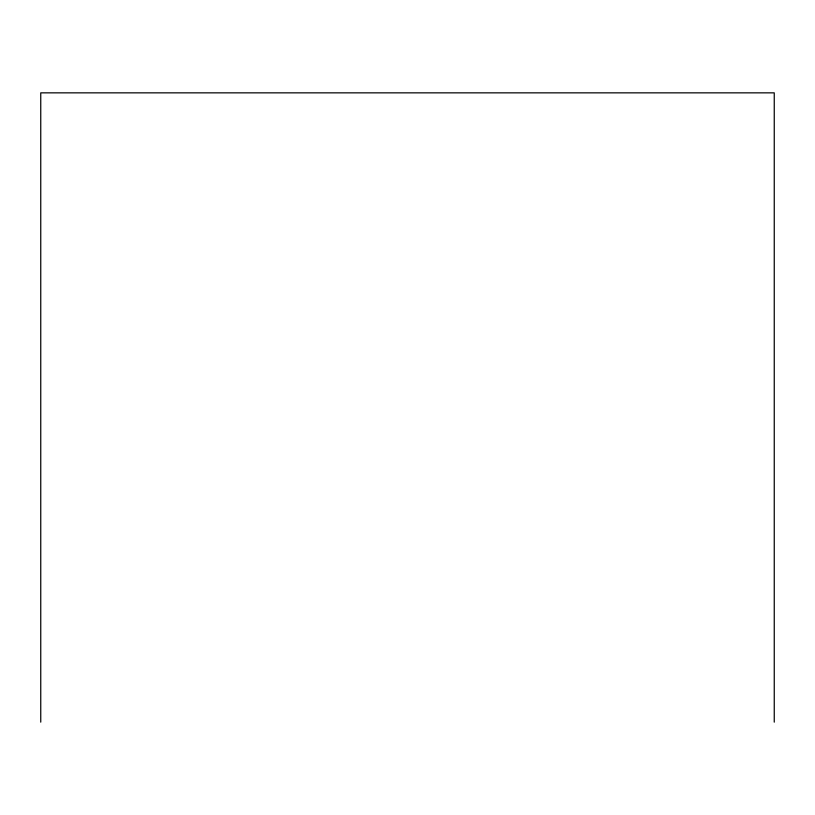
<?xml version="1.0" encoding="UTF-8"?>
<svg xmlns="http://www.w3.org/2000/svg" width="815" height="815" viewBox="0 0 815 815"><rect width="100%" height="100%" fill="white"/><g stroke="black" fill="none" stroke-linecap="round" stroke-linejoin="round"><path stroke-width="1.22" d="M774.25 722.151L774.25 92.849L40.75 92.849L40.75 722.151"/></g></svg>
